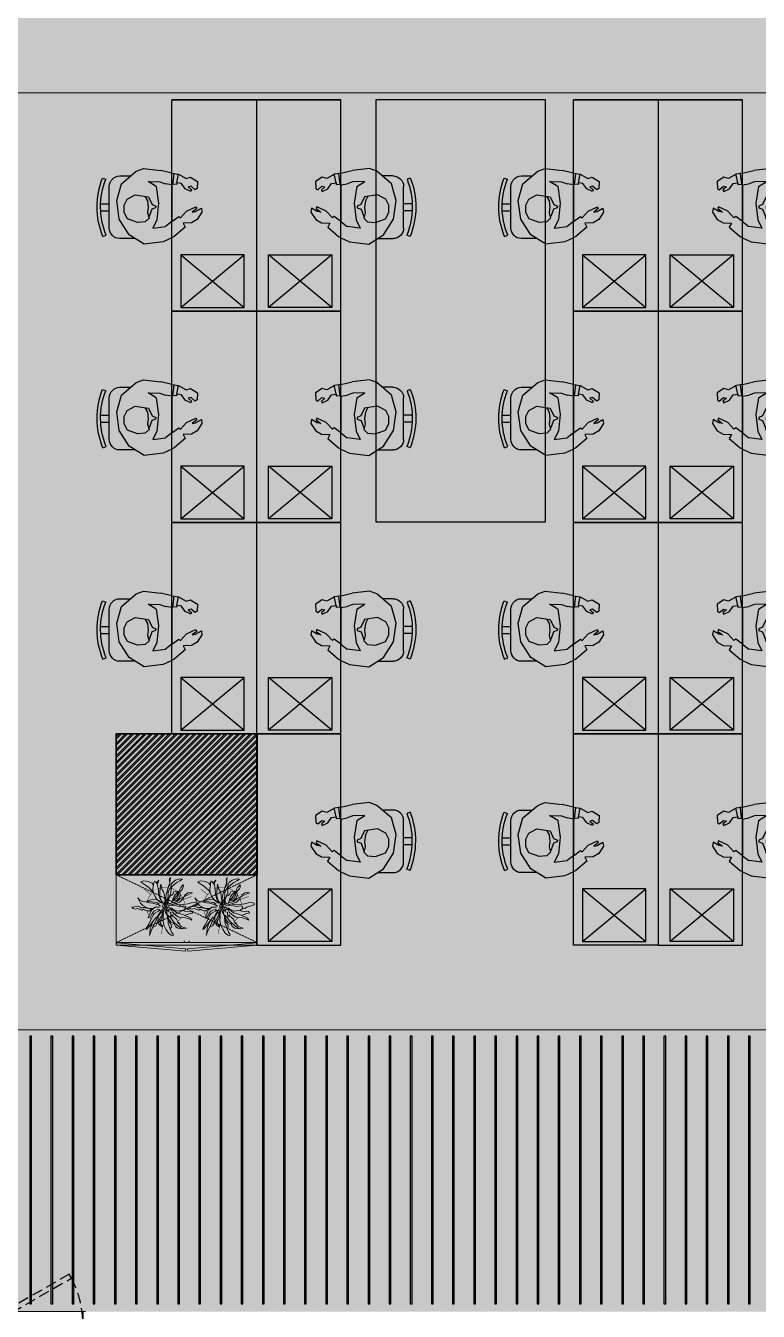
# Model space of a CAD drawing. Header units: millimetres. Extents: x 263321 to 4958806, y 33647 to 987811.
# Drawn here: x 2373110 to 2378308, y 487285 to 496409 of the extents above; entities that cross this region are included whole.
import ezdxf

# ---------------------------------------------------------------- set-up
doc = ezdxf.new("R2010")
doc.units = ezdxf.units.MM
doc.linetypes.add('HIDDEN', pattern=[0.375, 0.25, -0.125])
for name, color, linetype, lineweight in [('A-FURN-MODULAR', 6, 'Continuous', 18), ('A-FURN-TABLE-GROMMET', 7, 'Continuous', 9), ('A-INDOOR PLANTS', 84, 'Continuous', 5), ('A-PLAN-COLUMN', 3, 'Continuous', 0), ('A-PLAN-RCC-HATCH', 8, 'Continuous', 13), ('A-PLAN-THIN', 251, 'Continuous', 15), ('AI-FURN', 7, 'Continuous', 20), ('Base 7th & 9th', 250, 'Continuous', 35), ('FURNITURE', 30, 'Continuous', 5)]:
    doc.layers.add(name, color=color, linetype=linetype, lineweight=lineweight)
for name, color, linetype in [('A-PLAN-DOOR', 7, 'Continuous'), ('CEILING TOA', 7, 'Continuous'), ('FLOORING TOA', 7, 'Continuous')]:
    doc.layers.add(name, color=color, linetype=linetype)
pattern_1 = [(45, (2814309.825, -101916.18), (-22.0970869, 22.0970869), [])]

# ---------------------------------------------------------------- blocks, each defined once
blk = doc.blocks.new('A$C2be6ac57')
at = {"layer": 'A-FURN-TABLE-GROMMET'}
blk.add_lwpolyline([(0.6, 41.4), (0.6, 541.4), (1000.6, 541.4), (1000.6, 41.4)], close=True, dxfattribs=at)
at = {"layer": 'AI-FURN', "color": 8, "linetype": 'HIDDEN', "ltscale": 0.1}
for p, q in [((1000.6, 541.4), (0.6, 59.8)), ((0.6, 541.4), (1000.6, 59.8))]:
    blk.add_line(p, q, dxfattribs=at)
at = {"layer": 'AI-FURN'}
blk.add_lwpolyline([(1000.6, 541.4), (0.6, 541.4), (0.6, 59.8), (1000.6, 59.8)], close=True, dxfattribs=at)
at = {"layer": 'AI-FURN', "color": 1}
for points in [[(2.8, 57.8), (495.1, 16.4), (492.3, 0), (0, 41.4)], [(998.4, 57.8), (506.1, 16.4), (508.9, 0), (1001.2, 41.4)]]:
    blk.add_lwpolyline(points, close=True, dxfattribs=at)
at = {"layer": 'AI-FURN', "color": 8, "linetype": 'HIDDEN', "ltscale": 0.1}
for centre, start, end in [((495.7, 72.6), 181.90754, 270.97275), ((505.5, 72.6), 269.02725, 358.09246)]:
    blk.add_arc(centre, 12.7, start, end, dxfattribs=at)
blk = doc.blocks.new('PLANT_10')
at = {"layer": 'A-INDOOR PLANTS', "linetype": 'ByBlock', "lineweight": -2}
for p, q in [((13663.89, 7930.62), (13663.94, 7931.25)), ((13663.98, 7929.88), (13663.89, 7930.62)), ((13663.94, 7931.25), (13664.46, 7930.64)), ((13664.31, 7929.26), (13663.98, 7929.88)), ((13664.3, 7933.64), (13665.55, 7933.86)), ((13665.52, 7932.8), (13664.3, 7933.64)), ((13664.46, 7930.64), (13665.11, 7929.79)), ((13665.11, 7929.79), (13665.57, 7928.86)), ((13666.85, 7932.15), (13665.52, 7932.8)), ((13665.55, 7933.86), (13667.57, 7933.17)), ((13668.06, 7931.25), (13666.85, 7932.15)), ((13667.57, 7933.17), (13668.91, 7932.09)), ((13669.22, 7930.1), (13668.06, 7931.25)), ((13668.91, 7932.09), (13669.44, 7931.17)), ((13669.5, 7929.11), (13669.22, 7930.1)), ((13669.44, 7931.17), (13669.67, 7929.74)), ((13669.84, 7934.37), (13670.24, 7933.69)), ((13670, 7933.37), (13669.84, 7934.37)), ((13669.92, 7931.93), (13670.2, 7930.88)), ((13670.17, 7931.75), (13670, 7933.37)), ((13670.38, 7933.32), (13670.09, 7932.38)), ((13670.71, 7930.64), (13670.17, 7931.75)), ((13670.2, 7930.88), (13670.87, 7929.52)), ((13670.24, 7933.69), (13670.38, 7933.32)), ((13671.34, 7928.22), (13670.71, 7930.64)), ((13674.25, 7931.31), (13673.75, 7929.11)), ((13674.5, 7929.32), (13674.25, 7931.31)), ((13675.61, 7931.79), (13675.07, 7933.15)), ((13675.07, 7933.15), (13675.52, 7932.79)), ((13675.7, 7930.98), (13675.33, 7928.59)), ((13675.52, 7932.79), (13676.24, 7931.75)), ((13675.74, 7931.48), (13675.61, 7931.79)), ((13676.35, 7932.06), (13675.7, 7930.98)), ((13677.08, 7932.65), (13676.35, 7932.06)), ((13677.47, 7932.1), (13677.08, 7932.65)), ((13677.51, 7930.91), (13677.47, 7932.1)), ((13677.81, 7929.36), (13677.51, 7930.91)), ((13677.63, 7931.1), (13678.23, 7931.81)), ((13679.73, 7929.85), (13678.15, 7928.3)), ((13678.23, 7931.81), (13679.84, 7932.55)), ((13681.13, 7930.96), (13679.73, 7929.85)), ((13679.84, 7932.55), (13681.95, 7932.8)), ((13682.61, 7931.75), (13681.13, 7930.96)), ((13681.95, 7932.8), (13683.34, 7932.46)), ((13683.34, 7932.46), (13682.61, 7931.75)), ((13660.8, 7927.59), (13659.68, 7927.43)), ((13659.68, 7927.43), (13660.5, 7927.14)), ((13660.5, 7927.14), (13661.89, 7926.5)), ((13661.87, 7927.37), (13660.8, 7927.59)), ((13663.15, 7926.41), (13661.87, 7927.37)), ((13661.89, 7926.5), (13663.36, 7925.67)), ((13664.14, 7924.69), (13663.15, 7926.41)), ((13663.93, 7925.43), (13665.64, 7924.49)), ((13665.68, 7923.17), (13664.14, 7924.69)), ((13664.83, 7928.65), (13664.31, 7929.26)), ((13665.28, 7928.1), (13664.83, 7928.65)), ((13665.49, 7927.36), (13665.28, 7928.1)), ((13665.34, 7926.29), (13665.49, 7927.36)), ((13665.63, 7924.92), (13665.34, 7926.29)), ((13665.57, 7928.86), (13665.92, 7927.75)), ((13666.59, 7924.2), (13665.63, 7924.92)), ((13665.64, 7924.49), (13666.92, 7923.46)), ((13665.92, 7927.75), (13666.08, 7926.44)), ((13666.08, 7926.44), (13666.56, 7925.08)), ((13666.78, 7926.15), (13666.1, 7928.13)), ((13666.41, 7927.95), (13667.1, 7928.09)), ((13666.55, 7927.7), (13666.41, 7927.95)), ((13667.52, 7926.61), (13666.55, 7927.7)), ((13666.56, 7925.08), (13667.46, 7924.48)), ((13667.48, 7923.79), (13666.59, 7924.2)), ((13667.75, 7925.11), (13666.78, 7926.15)), ((13667.1, 7928.09), (13668.23, 7927.82)), ((13667.46, 7924.48), (13668.78, 7924.02)), ((13668.16, 7925.94), (13667.52, 7926.61)), ((13668.46, 7924.26), (13667.75, 7925.11)), ((13668.63, 7925.01), (13668.16, 7925.94)), ((13668.23, 7927.82), (13668.63, 7926.95)), ((13668.63, 7926.95), (13668.89, 7926.59)), ((13668.78, 7924.21), (13668.63, 7925.01)), ((13669.19, 7922.84), (13668.78, 7924.21)), ((13668.89, 7926.59), (13669.47, 7926.23)), ((13669.47, 7926.23), (13670.42, 7925.51)), ((13669.61, 7927.61), (13669.5, 7929.11)), ((13670.3, 7925.56), (13669.61, 7927.61)), ((13669.67, 7929.74), (13670.38, 7928.94)), ((13670.91, 7923.83), (13670.3, 7925.56)), ((13670.38, 7928.94), (13670.87, 7927.46)), ((13670.42, 7925.51), (13670.77, 7924.58)), ((13670.77, 7924.58), (13670.8, 7923.45)), ((13671.22, 7927.97), (13670.89, 7926.71)), ((13670.89, 7926.71), (13671.08, 7924.65)), ((13671.08, 7924.65), (13671.73, 7923.79)), ((13671.83, 7926.61), (13671.34, 7928.22)), ((13672.14, 7924.62), (13671.83, 7926.61)), ((13672.06, 7923.18), (13672.14, 7924.62)), ((13672.45, 7924.82), (13672.17, 7923.5)), ((13672.59, 7926.26), (13672.45, 7924.82)), ((13672.98, 7927.9), (13672.59, 7926.26)), ((13673.75, 7929.11), (13672.98, 7927.9)), ((13674.69, 7924.95), (13673.26, 7922.65)), ((13673.26, 7922.65), (13674.15, 7924.18)), ((13673.83, 7922.61), (13675.72, 7924.04)), ((13675.1, 7923.9), (13673.83, 7922.61)), ((13674.15, 7924.18), (13674.66, 7926.07)), ((13674.66, 7928.01), (13674.5, 7929.32)), ((13674.66, 7926.07), (13674.66, 7928.01)), ((13675.25, 7927.09), (13674.69, 7924.95)), ((13676.27, 7924.31), (13675.1, 7923.9)), ((13675.33, 7928.59), (13675.25, 7927.09)), ((13675.72, 7924.04), (13676.86, 7925.51)), ((13677.52, 7924.47), (13676.27, 7924.31)), ((13676.86, 7925.51), (13677.68, 7927.48)), ((13678.84, 7924.26), (13677.52, 7924.47)), ((13677.68, 7927.48), (13677.81, 7929.36)), ((13678.15, 7928.3), (13677.74, 7927.54)), ((13680.16, 7923.8), (13678.84, 7924.26)), ((13683.72, 7924.1), (13682.55, 7923.5)), ((13683.45, 7922.71), (13684.69, 7925.06)), ((13684.69, 7925.06), (13683.72, 7924.1)), ((13657.58, 7922.61), (13657.47, 7922.11)), ((13657.47, 7922.11), (13657.98, 7921.75)), ((13658.75, 7922.96), (13657.58, 7922.61)), ((13657.98, 7921.75), (13659.37, 7921.23)), ((13660.13, 7922.88), (13658.75, 7922.96)), ((13659.37, 7921.23), (13661.01, 7920.78)), ((13660.07, 7918.81), (13659.64, 7918.36)), ((13659.64, 7918.36), (13659.9, 7918.06)), ((13659.9, 7918.06), (13660.84, 7917.9)), ((13660.87, 7918.96), (13660.07, 7918.81)), ((13661.89, 7922.37), (13660.13, 7922.88)), ((13661.88, 7918.81), (13660.87, 7918.96)), ((13661.01, 7920.78), (13661.83, 7920.31)), ((13661.83, 7920.31), (13663.03, 7920.03)), ((13663.31, 7919.04), (13661.88, 7918.81)), ((13663.84, 7922.05), (13661.89, 7922.37)), ((13663.8, 7921.43), (13662.81, 7921.09)), ((13662.81, 7921.09), (13662.83, 7920.27)), ((13662.83, 7920.27), (13663.86, 7919.55)), ((13664.11, 7919.31), (13663.31, 7919.04)), ((13664.68, 7921.27), (13663.8, 7921.43)), ((13665.78, 7921.99), (13663.84, 7922.05)), ((13663.86, 7919.55), (13664.86, 7919.27)), ((13665.62, 7921.11), (13664.68, 7921.27)), ((13664.86, 7919.27), (13666.62, 7918.95)), ((13667.05, 7921.53), (13665.62, 7921.11)), ((13667.77, 7922.3), (13665.68, 7923.17)), ((13667.58, 7922.29), (13665.78, 7921.99)), ((13666.96, 7918.21), (13665.78, 7917.92)), ((13666.62, 7918.95), (13668.04, 7919.49)), ((13666.92, 7923.46), (13668.56, 7922.95)), ((13668.12, 7919.18), (13666.96, 7918.21)), ((13668.6, 7921.76), (13667.05, 7921.53)), ((13668.73, 7923.83), (13667.48, 7923.79)), ((13669.6, 7921.92), (13667.77, 7922.3)), ((13667.91, 7917.68), (13668.95, 7918.64)), ((13668.04, 7919.49), (13669.27, 7920.34)), ((13669.16, 7919.84), (13668.12, 7919.18)), ((13668.56, 7922.95), (13670.21, 7922.37)), ((13670.04, 7921.8), (13668.6, 7921.76)), ((13668.95, 7918.64), (13669.3, 7919.47)), ((13670.21, 7920.25), (13669.16, 7919.84)), ((13670.21, 7922.37), (13669.19, 7922.84)), ((13669.27, 7920.34), (13670.76, 7920.76)), ((13669.3, 7919.47), (13669.66, 7919.79)), ((13669.7, 7918.36), (13669.64, 7916.29)), ((13669.66, 7919.79), (13670.28, 7920)), ((13670.51, 7918.69), (13669.7, 7918.36)), ((13671.05, 7921.21), (13670.04, 7921.8)), ((13670.28, 7920), (13670.74, 7919.32)), ((13670.8, 7923.45), (13670.51, 7922.57)), ((13670.51, 7922.57), (13670.59, 7922.07)), ((13670.74, 7919.32), (13670.51, 7918.69)), ((13670.76, 7920.76), (13671.63, 7920.91)), ((13671.26, 7920.59), (13670.79, 7919.64)), ((13670.79, 7919.64), (13670.87, 7919.02)), ((13670.87, 7919.02), (13671.48, 7919.53)), ((13671.43, 7923.29), (13670.91, 7923.83)), ((13671.13, 7922.84), (13671.09, 7922.15)), ((13671.09, 7922.15), (13671.48, 7921.72)), ((13671.18, 7923.34), (13671.13, 7922.84)), ((13671.62, 7923.1), (13671.18, 7923.34)), ((13671.81, 7921.11), (13671.26, 7920.59)), ((13672.07, 7918.49), (13671.3, 7917.34)), ((13671.68, 7919.17), (13671.35, 7917.59)), ((13671.48, 7921.72), (13671.99, 7921.43)), ((13671.48, 7919.53), (13671.96, 7920.24)), ((13671.64, 7922.67), (13671.62, 7923.1)), ((13672.22, 7921.87), (13671.64, 7922.67)), ((13672.13, 7920.93), (13671.68, 7919.17)), ((13672.23, 7921.5), (13671.81, 7921.11)), ((13671.96, 7920.24), (13672.13, 7920.93)), ((13671.99, 7921.43), (13672.23, 7921.5)), ((13672.41, 7921.94), (13672.06, 7923.18)), ((13672.41, 7919.94), (13672.07, 7918.49)), ((13672.39, 7922.69), (13672.67, 7923.45)), ((13672.6, 7921.76), (13672.39, 7922.69)), ((13672.5, 7923.07), (13672.96, 7922.33)), ((13672.59, 7920.01), (13672.63, 7920.7)), ((13673.08, 7920.52), (13672.59, 7920.01)), ((13672.59, 7920.01), (13672.59, 7920.01)), ((13672.63, 7920.7), (13672.6, 7921.76)), ((13672.8, 7919.26), (13673.05, 7919.46)), ((13673.23, 7917.34), (13672.81, 7919.14)), ((13672.96, 7922.33), (13673.37, 7921.28)), ((13673.05, 7919.46), (13673.38, 7918.65)), ((13673.38, 7918.65), (13673.05, 7917.27)), ((13673.37, 7921.28), (13673.08, 7920.52)), ((13673.34, 7920.09), (13674.25, 7918.87)), ((13673.62, 7916.97), (13673.65, 7918.1)), ((13673.65, 7918.1), (13674.07, 7918.55)), ((13674.07, 7918.55), (13674.59, 7917.88)), ((13674.25, 7918.87), (13675.37, 7917.15)), ((13674.98, 7921.77), (13674.36, 7921.37)), ((13674.36, 7919.37), (13675.18, 7919.27)), ((13675.06, 7918.96), (13674.36, 7919.37)), ((13675.88, 7920.92), (13674.81, 7920.89)), ((13674.84, 7920.01), (13675.66, 7919.79)), ((13675.18, 7919.27), (13674.84, 7920.01)), ((13674.9, 7922.2), (13676.06, 7922.99)), ((13676.34, 7922.25), (13674.98, 7921.77)), ((13675.88, 7918.73), (13675.06, 7918.96)), ((13675.66, 7919.79), (13676.48, 7919.5)), ((13676.88, 7920.82), (13675.88, 7920.92)), ((13677.21, 7918.02), (13675.88, 7918.73)), ((13676.06, 7922.99), (13678.3, 7923.31)), ((13677.83, 7922.6), (13676.34, 7922.25)), ((13676.48, 7919.5), (13677.37, 7919.03)), ((13677.71, 7920.16), (13676.88, 7920.82)), ((13677.74, 7917.16), (13677.21, 7918.02)), ((13677.37, 7919.03), (13678.02, 7918.11)), ((13677.64, 7920.41), (13678.21, 7920.24)), ((13678.35, 7919.62), (13677.71, 7920.16)), ((13679.32, 7922.77), (13677.83, 7922.6)), ((13678.02, 7918.11), (13678.55, 7917.12)), ((13678.21, 7920.24), (13679.71, 7920.28)), ((13678.3, 7923.31), (13680.55, 7923.37)), ((13678.88, 7918.7), (13678.35, 7919.62)), ((13678.4, 7920.12), (13679.43, 7919.21)), ((13679.16, 7917.64), (13678.88, 7918.7)), ((13681.24, 7923.21), (13679.32, 7922.77)), ((13679.43, 7919.21), (13680.56, 7919.12)), ((13679.71, 7920.28), (13681.07, 7920.83)), ((13680.7, 7920.44), (13679.83, 7920.29)), ((13680.55, 7923.37), (13680.16, 7923.8)), ((13680.56, 7919.12), (13681.67, 7919.59)), ((13681.63, 7920.72), (13680.7, 7920.44)), ((13681.07, 7920.83), (13682.48, 7921.62)), ((13682.55, 7923.5), (13681.24, 7923.21)), ((13682.32, 7920.68), (13681.63, 7920.72)), ((13681.67, 7919.59), (13682.09, 7919.92)), ((13682.09, 7919.92), (13682.86, 7919.5)), ((13682.83, 7920.44), (13682.32, 7920.68)), ((13682.48, 7921.62), (13683.45, 7922.71)), ((13683.57, 7920.84), (13682.83, 7920.44)), ((13682.86, 7919.5), (13683.72, 7919.84)), ((13684.62, 7921.25), (13683.57, 7920.84)), ((13683.72, 7919.84), (13684.96, 7920.26)), ((13685.5, 7921.09), (13684.62, 7921.25)), ((13684.96, 7920.26), (13685.72, 7919.9)), ((13686.31, 7920.99), (13685.5, 7921.09)), ((13685.72, 7919.9), (13686.83, 7920.31)), ((13687.38, 7920.89), (13686.31, 7920.99)), ((13686.83, 7920.31), (13687.38, 7920.89)), ((13660.59, 7915.89), (13660, 7914.93)), ((13660, 7914.93), (13660.98, 7915.4)), ((13661.76, 7916.49), (13660.59, 7915.89)), ((13660.84, 7917.9), (13662.11, 7917.44)), ((13660.98, 7915.4), (13662.78, 7916.02)), ((13663.06, 7916.97), (13661.76, 7916.49)), ((13662.11, 7917.44), (13663.3, 7917.1)), ((13662.78, 7916.02), (13664.21, 7916.12)), ((13664.23, 7917.5), (13663.06, 7916.97)), ((13664.21, 7916.12), (13665.96, 7916.24)), ((13665.78, 7917.92), (13664.23, 7917.5)), ((13665.68, 7912.98), (13664.9, 7912.02)), ((13665.96, 7913.93), (13665.68, 7912.98)), ((13666.75, 7912.64), (13665.77, 7911.92)), ((13665.96, 7916.24), (13667.18, 7916.97)), ((13666.23, 7913.31), (13665.96, 7913.93)), ((13666.64, 7914.45), (13666.23, 7913.31)), ((13667.05, 7915.34), (13666.64, 7914.45)), ((13667.91, 7913.74), (13666.75, 7912.64)), ((13668.08, 7916.24), (13667.05, 7915.34)), ((13667.18, 7916.97), (13667.91, 7917.68)), ((13667.52, 7912.04), (13667.93, 7912.86)), ((13668.94, 7914.77), (13667.91, 7913.74)), ((13667.93, 7912.86), (13668.04, 7913.36)), ((13668.04, 7913.36), (13668.6, 7913.57)), ((13668.57, 7916.44), (13668.08, 7916.24)), ((13669.17, 7917.34), (13668.57, 7916.44)), ((13668.6, 7913.57), (13669.46, 7913.91)), ((13669.83, 7916.11), (13668.94, 7914.77)), ((13669.64, 7916.29), (13669.17, 7917.34)), ((13669.74, 7913.17), (13669.38, 7912.4)), ((13669.38, 7912.4), (13669.4, 7911.78)), ((13669.46, 7913.91), (13670.25, 7914.87)), ((13670.28, 7913.81), (13669.74, 7913.17)), ((13670.99, 7917.21), (13669.83, 7916.11)), ((13670.85, 7913.39), (13669.87, 7910.98)), ((13670.25, 7914.87), (13670.67, 7915.51)), ((13670.57, 7914.63), (13670.28, 7913.81)), ((13670.66, 7915.76), (13670.57, 7914.63)), ((13671, 7916.83), (13670.66, 7915.76)), ((13670.89, 7914.39), (13670.85, 7913.39)), ((13671.14, 7916.21), (13670.89, 7914.39)), ((13671.3, 7917.34), (13671.14, 7916.21)), ((13671.87, 7910.85), (13672.82, 7912.57)), ((13672.82, 7912.57), (13673.19, 7914.65)), ((13673.05, 7917.27), (13673.39, 7916.28)), ((13673.14, 7916.33), (13673.23, 7917.34)), ((13673.19, 7914.65), (13673.14, 7916.33)), ((13673.82, 7912.54), (13673.22, 7911.71)), ((13673.22, 7911.71), (13674.45, 7912.43)), ((13673.39, 7916.28), (13673.99, 7915.17)), ((13674.46, 7916), (13673.62, 7916.97)), ((13674.29, 7913.43), (13673.82, 7912.54)), ((13673.99, 7915.17), (13674.45, 7914.5)), ((13674.45, 7914.5), (13674.29, 7913.43)), ((13674.45, 7912.43), (13675.05, 7913.2)), ((13675.07, 7914.64), (13674.46, 7916)), ((13674.59, 7917.88), (13675.45, 7916.53)), ((13675.05, 7913.2), (13675.07, 7914.64)), ((13675.37, 7917.15), (13676.51, 7914.43)), ((13675.45, 7916.53), (13675.49, 7915.15)), ((13675.49, 7915.15), (13675.66, 7913.78)), ((13675.66, 7913.78), (13676.51, 7912.31)), ((13676.2, 7916.49), (13680.43, 7910.93)), ((13676.51, 7914.43), (13677.64, 7912.15)), ((13676.51, 7912.31), (13677.72, 7911.66)), ((13678.23, 7913.49), (13677.5, 7914.65)), ((13677.64, 7912.15), (13678.78, 7909.62)), ((13678.55, 7915.31), (13677.74, 7917.16)), ((13678.64, 7912.18), (13678.23, 7913.49)), ((13678.55, 7917.12), (13678.95, 7916.45)), ((13679.87, 7912.72), (13678.55, 7915.31)), ((13679.05, 7910.95), (13678.64, 7912.18)), ((13678.95, 7916.45), (13679.96, 7916.04)), ((13679.63, 7916.72), (13679.16, 7917.64)), ((13679.96, 7916.04), (13679.63, 7916.72)), ((13680.85, 7911.31), (13679.87, 7912.72)), ((13663.85, 7911.49), (13662.54, 7911.32)), ((13662.54, 7911.32), (13663.74, 7911.04)), ((13664.86, 7911.27), (13663.74, 7910.98)), ((13663.74, 7911.04), (13664.74, 7910.89)), ((13664.9, 7912.02), (13663.85, 7911.49)), ((13664.74, 7910.89), (13666.42, 7911.25)), ((13665.77, 7911.92), (13664.86, 7911.27)), ((13666.42, 7911.25), (13667.52, 7912.04)), ((13668.63, 7908.5), (13668.45, 7908.06)), ((13668.45, 7908.06), (13668.77, 7907.88)), ((13669.29, 7909.4), (13668.63, 7908.5)), ((13668.77, 7907.88), (13669.52, 7908.09)), ((13669.87, 7910.98), (13669.29, 7909.4)), ((13669.4, 7911.78), (13669.6, 7911.35)), ((13669.52, 7908.09), (13670.74, 7908.94)), ((13669.6, 7911.35), (13669.87, 7910.92)), ((13670.74, 7908.94), (13671.87, 7910.85)), ((13678.78, 7909.62), (13679.4, 7907.89)), ((13679.17, 7909.14), (13679.05, 7910.95)), ((13679.4, 7907.89), (13679.17, 7909.14)), ((13680.43, 7910.93), (13680.94, 7910.69)), ((13680.94, 7910.69), (13680.85, 7911.31))]:
    blk.add_line(p, q, dxfattribs=at)
at = {"layer": 'A-INDOOR PLANTS', "linetype": 'Continuous', "lineweight": 18, "ltscale": 0.5, "const_width": 0.2}
for points in [[(13673.88, 7929.67, 0.090884), (13670.74, 7929.78)], [(13664.08, 7924.79, 0.079562), (13663.34, 7922.14)], [(13665.42, 7926.87, 0.0574), (13664.3, 7925.23)], [(13669.4, 7929.47, 0.116285), (13665.96, 7927.44)], [(13675.42, 7929.17, 0.028901), (13674.47, 7929.51)], [(13680.37, 7923.57, 0.141213), (13677.8, 7927.66)], [(13663.38, 7919.89, 0.022707), (13663.53, 7919.11)], [(13679.57, 7916.84, 0.070954), (13680.47, 7919.13)], [(13680.68, 7920.44, 0.006998), (13680.7, 7920.68)], [(13664.86, 7916.17, 0.072973), (13666.59, 7914.33)], [(13668.08, 7913.38, 0.04589), (13669.56, 7912.79)], [(13672.77, 7912.48, 0.032284), (13673.88, 7912.65)], [(13674.83, 7912.92, 0.033376), (13675.9, 7913.37)], [(13677.6, 7914.49, 0.002611), (13677.67, 7914.55)], [(13678.52, 7915.38, 0.034437), (13679.25, 7916.33)]]:
    blk.add_lwpolyline(points, format="xyb", dxfattribs=at)
for points in [[(13663.9, 7924.37), (13660.1, 7925.72)], [(13678.83, 7926.57), (13681.9, 7929.19)], [(13673.27, 7912.54), (13674, 7908.57)]]:
    blk.add_lwpolyline(points, dxfattribs=at)
at = {"layer": 'A-INDOOR PLANTS', "linetype": 'Continuous', "lineweight": 18, "ltscale": 0.5}
blk.add_arc((13672, 7921.16), 8.71, 12.47923, 14.7067, dxfattribs=at)
blk = doc.blocks.new('A$C3F28102C')
at = {"layer": 'A-PLAN-DOOR'}
h = blk.add_hatch(dxfattribs=at)
h.set_pattern_fill('ANSI31', color=256, style=0)
h.set_pattern_definition([(315, (-1529.3283, 1000.1135), (-0.44194174, -0.44194174), [])])
h.paths.add_polyline_path([(1.3, -14.9), (0, -14.9), (0, 0), (1.3, 0)])
h.paths.add_polyline_path([(1.3, 0.2), (1.3, 0), (0, 0), (0, 1.1, 0.115729)])
h.paths.add_polyline_path([(4.9, -14.9), (3.6, -14.9), (3.6, 0), (4.9, 0)])
h.paths.add_polyline_path([(4.9, 0), (3.6, 0), (3.6, 0.2, 0.115729), (4.9, 1.1)])
at = {"layer": 'A-PLAN-DOOR', "color": 2}
for points in [[(1.3, 0.2), (1.3, -14.9), (0, -14.9), (0, 1.1)], [(3.6, 0.2), (3.6, -14.9), (4.9, -14.9), (4.9, 1.1)]]:
    blk.add_lwpolyline(points, dxfattribs=at)
for radius in [3.42, 2.42]:
    blk.add_circle((2.5, 3.4), radius, dxfattribs=at)
blk = doc.blocks.new('shaft door 750')
at = {"layer": 'A-PLAN-DOOR'}
for p, q in [((335.5, 59.8), (-335.5, 59.8)), ((-335.5, 0), (-335.5, 59.8)), ((335.5, 53.4), (-335.5, 53.4)), ((335.5, 6.5), (-335.5, 6.5)), ((335.5, 0), (-335.5, 0)), ((335.5, 0), (335.5, 59.8)), ((-374, -69.8), (-374, -64.8)), ((-374, -64.8), (-374, -69.8))]:
    blk.add_line(p, q, dxfattribs=at)
at = {"layer": 'A-PLAN-DOOR', "linetype": 'HIDDEN', "ltscale": 300}
blk.add_lwpolyline([(336.8, 59.8), (320.3, 31.3), (-295.2, 386.7), (-278.8, 415.2)], close=True, dxfattribs=at)
at = {"layer": 'A-PLAN-DOOR'}
for points in [[(-375, 150), (-375, 150), (-375, -70), (-430, -70)], [(375, 150.2), (375, 150.2), (375, -70), (430, -70)]]:
    blk.add_lwpolyline(points, dxfattribs=at)
for points in [[(-375, 51.9), (-374, 51.9), (-374, -61.8), (-375, -61.8)], [(-372.5, 58.3), (-340.6, 58.3), (-340.6, -3.5), (-325.6, -3.5), (-325.6, -34.7), (-340.2, -68.3), (-372.5, -68.3), (-372.5, -59.8), (-374, -59.8), (-374, -61.8), (-374, -69.8), (-339.1, -69.8), (-324.1, -34.9), (-324.1, -2), (-339.1, -2), (-339.1, 59.8), (-374, 59.8), (-374, 49.9), (-372.5, 49.9)], [(372.5, 58.3), (340.6, 58.3), (340.6, -3.5), (325.6, -3.5), (325.6, -34.7), (340.2, -68.3), (372.5, -68.3), (372.5, -59.8), (374, -59.8), (374, -61.8), (374, -69.8), (339.1, -69.8), (324.1, -34.9), (324.1, -2), (339.1, -2), (339.1, 59.8), (374, 59.8), (374, 49.9), (372.5, 49.9)], [(375, 51.9), (374, 51.9), (374, -61.8), (375, -61.8)]]:
    blk.add_lwpolyline(points, close=True, dxfattribs=at)
at = {"layer": 'A-PLAN-DOOR', "linetype": 'HIDDEN', "ltscale": 300}
blk.add_arc((337.6, 59.8), 711.6, 152.68066, 180, dxfattribs=at)
at = {"layer": 'A-PLAN-THIN'}
for p, q in [((395, 150), (-395, 150)), ((375, -70), (-375, -70))]:
    blk.add_line(p, q, dxfattribs=at)
at = {"layer": 'A-PLAN-DOOR', "xscale": -0.9973404255317604, "yscale": 0.9973404255317604, "zscale": 0.9973404255317604}
blk.add_blockref('A$C3F28102C', (339.1, 59.8), dxfattribs=at)
blk = doc.blocks.new("Service Shafts'")
at = {"layer": 'A-PLAN-DOOR', "xscale": -1}
blk.add_blockref('shaft door 750', (0, 930, 0), dxfattribs=at)
blk = doc.blocks.new('EWDSXC')
at = {"layer": 'FURNITURE', "color": 20, "lineweight": 30}
for p, q in [((2181354.7, 122523.5), (2181804.7, 122898.5)), ((2181354.7, 122898.5), (2181804.7, 122523.5)), ((2181890.8, 121423.5), (2181290.8, 121423.5))]:
    blk.add_line(p, q, dxfattribs=at)
at = {"layer": 'FURNITURE', "color": 8, "lineweight": 30}
for p, q in [((2181093.5, 122448.2, 0), (2180988.7, 122382.5, 0)), ((2181229.6, 122430.8, 0), (2181093.5, 122448.2, 0)), ((2180988.7, 122382.5, 0), (2180917.2, 122269.7, 0)), ((2181029.8, 122408.2, 0), (2180920.8, 122408.2, 0)), ((2181290.8, 122402.6, 0), (2181229.6, 122430.8, 0)), ((2181308.1, 122394.6, 0), (2181290.8, 122402.6, 0)), ((2181385.3, 122328.3, 0), (2181308.1, 122394.6, 0)), ((2180846.8, 122334.2, 0), (2180846.8, 122038.2, 0)), ((2180917.2, 122269.7, 0), (2180899.1, 122138.1, 0)), ((2181183.6, 122274.7, 0), (2181154.5, 122335.4, 0)), ((2181154.5, 122335.4, 0), (2181246.3, 122322.2, 0)), ((2181196.3, 122156, 0), (2181183.6, 122274.7, 0)), ((2181290.8, 122288.2, 0), (2181246.3, 122322.2, 0)), ((2181290.8, 122288.2, 0), (2181339.7, 122250.9, 0)), ((2181370.8, 122299.7, 0), (2181385.3, 122328.3, 0)), ((2181429.8, 122296.2, 0), (2181370.8, 122299.7, 0)), ((2181470.4, 122272.3, 0), (2181429.8, 122296.2, 0)), ((2181504.2, 122220.5, 0), (2181470.4, 122272.3, 0)), ((2181339.7, 122250.9, 0), (2181352.2, 122262, 0)), ((2181352.2, 122262, 0), (2181395.1, 122214.3, 0)), ((2181395.1, 122214.3, 0), (2181461.8, 122183.1, 0)), ((2181466.7, 122196, 0), (2181434.4, 122221.3, 0)), ((2181434.4, 122221.3, 0), (2181459.2, 122215.6, 0)), ((2181459.2, 122215.6, 0), (2181499.8, 122192.4, 0)), ((2181461.8, 122183.1, 0), (2181466.7, 122196, 0)), ((2181499.8, 122192.4, 0), (2181504.2, 122220.5, 0)), ((2180899.1, 122138.1, 0), (2180932.1, 122020.8, 0)), ((2181179, 122037.9, 0), (2181196.3, 122156, 0)), ((2180932.1, 122020.8, 0), (2181037.2, 121931, 0)), ((2181121.3, 122003.8, 0), (2181205.9, 122005.1, 0)), ((2181205.9, 122005.1, 0), (2181246.3, 122020.5, 0)), ((2181290.8, 122028, 0), (2181246.3, 122020.5, 0)), ((2181294.6, 122027.8, 0), (2181290.1, 122028, 0)), ((2181295.2, 122021.6, 0), (2181294.6, 122027.8, 0)), ((2181323.9, 122025.1, 0), (2181295.2, 122021.6, 0)), ((2181325.1, 122012.8, 0), (2181323.9, 122025.1, 0)), ((2181358.1, 122017.3, 0), (2181325.1, 122012.8, 0)), ((2181384.6, 122055.1, 0), (2181358.1, 122017.3, 0)), ((2181424.8, 122073.8, 0), (2181384.6, 122055.1, 0)), ((2181405.7, 122042.3, 0), (2181430.2, 122062.6, 0)), ((2181426.5, 122037.5, 0), (2181405.7, 122042.3, 0)), ((2181423.6, 121972.4, 0), (2181472.5, 122003.1, 0)), ((2181430.2, 122062.6, 0), (2181424.8, 122073.8, 0)), ((2181456.2, 122062.7, 0), (2181426.5, 122037.5, 0)), ((2181470, 122053.5, 0), (2181456.2, 122062.7, 0)), ((2181472.5, 122003.1, 0), (2181470, 122053.5, 0)), ((2180920.8, 121964.2, 0), (2180998.3, 121964.2, 0)), ((2181037.2, 121931, 0), (2181088.5, 121911.2, 0)), ((2181088.5, 121911.2, 0), (2181211.3, 121925.1, 0)), ((2181290.8, 121943.7, 0), (2181211.3, 121925.1, 0)), ((2181290.8, 121943.7, 0), (2181306.2, 121947.3, 0)), ((2181306.2, 121947.3, 0), (2181337.2, 121952.2, 0)), ((2181337.2, 121952.2, 0), (2181391.8, 121981.6, 0)), ((2181391.8, 121981.6, 0), (2181423.6, 121972.4, 0))]:
    blk.add_line(p, q, dxfattribs=at)
at = {"layer": 'FURNITURE', "color": 20, "lineweight": 30}
for points in [[(2181290.8, 122923.5), (2181290.8, 121423.5), (2181890.8, 121423.5), (2181890.8, 122923.5)], [(2181354.7, 122523.5), (2181354.7, 122898.5), (2181804.7, 122898.5), (2181804.7, 122523.5)]]:
    blk.add_lwpolyline(points, close=True, dxfattribs=at)
at = {"layer": 'FURNITURE', "color": 8, "lineweight": 30, "elevation": 0}
for points in [[(2180801, 122392.9), (2180823.8, 122383.6)], [(2181102.2, 122111.7), (2181117.2, 122140.2), (2181123.6, 122186.5), (2181118.7, 122225), (2181128.6, 122264.2), (2181101.5, 122288.5), (2181046.8, 122294.4), (2180974.9, 122267.2), (2180951.6, 122222.4), (2180951.6, 122171.8), (2180973, 122129), (2181031.3, 122097.9), (2181124.6, 122111.5), (2181150, 122166.6), (2181176.4, 122178.7), (2181175, 122189.4), (2181148.6, 122199.4), (2181129.4, 122252.8)], [(2180784.7, 122210.7), (2180846.8, 122210.7)], [(2180784.7, 122161.4), (2180846.8, 122161.4)], [(2181179, 122037.9), (2181121.3, 122003.8)], [(2181297.6, 122023.1), (2181306.6, 121949.2)], [(2181325.1, 122012.8), (2181338.7, 121949.9)], [(2180799, 121978.7), (2180821.8, 121988)]]:
    blk.add_lwpolyline(points, dxfattribs=at)
blk.add_lwpolyline([(2181290.1, 122028, 0.034638), (2181290.8, 122038.2), (2181290.8, 122288.2)], format="xyb", dxfattribs=at)
at = {"layer": 'FURNITURE', "color": 8, "lineweight": 30}
for centre, radius, start, end in [((2181317.2, 122183.3, 0), 557.1, 157.90057, 201.54195), ((2181317.2, 122183.3, 0), 532.5, 157.90057, 201.51614), ((2180920.8, 122334.2, 0), 74, 89.99989, 179.99989), ((2180920.8, 122038.2, 0), 74, 179.99989, 269.99989)]:
    blk.add_arc(centre, radius, start, end, dxfattribs=at)
blk = doc.blocks.new('f')
at = {"layer": 'FURNITURE', "color": 20, "lineweight": 30}
for p, q in [((1771584.1, 166310.4, 0), (1770984.1, 166310.4, 0)), ((1771584.1, 166310.4, 0), (1772184.1, 166310.4, 0)), ((1771048, 165210.4, 0), (1771498, 164835.4, 0)), ((1771048, 164835.4, 0), (1771498, 165210.4, 0)), ((1772120.2, 165210.4, 0), (1771670.2, 164835.4, 0)), ((1772120.2, 164835.4, 0), (1771670.2, 165210.4, 0))]:
    blk.add_line(p, q, dxfattribs=at)
at = {"layer": 'FURNITURE', "color": 8, "lineweight": 30}
for p, q in [((1770625.4, 165713.1, 0), (1770730.5, 165802.9, 0)), ((1770730.5, 165802.9, 0), (1770781.9, 165822.6, 0)), ((1770781.9, 165822.6, 0), (1770904.7, 165808.8, 0)), ((1770984.1, 165790.2, 0), (1770904.7, 165808.8, 0)), ((1770984.1, 165790.2, 0), (1770999.5, 165786.6, 0)), ((1770999.5, 165786.6, 0), (1771030.5, 165781.7, 0)), ((1772168.8, 165786.6, 0), (1772137.7, 165781.7, 0)), ((1772184.1, 165790.2, 0), (1772168.8, 165786.6, 0)), ((1772184.1, 165790.2, 0), (1772263.6, 165808.8, 0)), ((1772386.4, 165822.6, 0), (1772263.6, 165808.8, 0)), ((1772437.7, 165802.9, 0), (1772386.4, 165822.6, 0)), ((1772542.8, 165713.1, 0), (1772437.7, 165802.9, 0)), ((1770540.1, 165399.7, 0), (1770540.1, 165695.7, 0)), ((1770592.4, 165595.8, 0), (1770625.4, 165713.1, 0)), ((1770614.1, 165769.7, 0), (1770691.6, 165769.7, 0)), ((1770814.7, 165730.1, 0), (1770899.2, 165728.8, 0)), ((1770872.3, 165696, 0), (1770889.7, 165577.9, 0)), ((1770899.2, 165728.8, 0), (1770939.6, 165713.4, 0)), ((1770984.1, 165705.9, 0), (1770939.6, 165713.4, 0)), ((1770988, 165706.1, 0), (1770983.4, 165705.9, 0)), ((1770988.6, 165712.3, 0), (1770988, 165706.1, 0)), ((1771017.3, 165708.8, 0), (1770988.6, 165712.3, 0)), ((1771018.5, 165721.1, 0), (1771017.3, 165708.8, 0)), ((1771051.4, 165716.6, 0), (1771018.5, 165721.1, 0)), ((1771030.5, 165781.7, 0), (1771085.1, 165752.3, 0)), ((1771078, 165678.8, 0), (1771051.4, 165716.6, 0)), ((1771085.1, 165752.3, 0), (1771116.9, 165761.5, 0)), ((1771119.8, 165696.4, 0), (1771099, 165691.6, 0)), ((1771116.9, 165761.5, 0), (1771165.8, 165730.8, 0)), ((1771149.5, 165671.2, 0), (1771119.8, 165696.4, 0)), ((1771165.8, 165730.8, 0), (1771163.4, 165680.4, 0)), ((1772051.4, 165761.5, 0), (1772002.5, 165730.8, 0)), ((1772002.5, 165730.8, 0), (1772004.9, 165680.4, 0)), ((1772018.8, 165671.2, 0), (1772048.4, 165696.4, 0)), ((1772048.4, 165696.4, 0), (1772069.3, 165691.6, 0)), ((1772083.2, 165752.3, 0), (1772051.4, 165761.5, 0)), ((1772137.7, 165781.7, 0), (1772083.2, 165752.3, 0)), ((1772090.3, 165678.8, 0), (1772116.9, 165716.6, 0)), ((1772116.9, 165716.6, 0), (1772149.8, 165721.1, 0)), ((1772149.8, 165721.1, 0), (1772151, 165708.8, 0)), ((1772151, 165708.8, 0), (1772179.7, 165712.3, 0)), ((1772179.7, 165712.3, 0), (1772180.3, 165706.1, 0)), ((1772180.3, 165706.1, 0), (1772184.8, 165705.9, 0)), ((1772184.1, 165705.9, 0), (1772228.7, 165713.4, 0)), ((1772269.1, 165728.8, 0), (1772228.7, 165713.4, 0)), ((1772353.6, 165730.1, 0), (1772269.1, 165728.8, 0)), ((1772295.9, 165696, 0), (1772278.6, 165577.9, 0)), ((1772554.1, 165769.7, 0), (1772476.6, 165769.7, 0)), ((1772575.8, 165595.8, 0), (1772542.8, 165713.1, 0)), ((1772628.1, 165399.7, 0), (1772628.1, 165695.7, 0)), ((1771118.1, 165660.1, 0), (1771078, 165678.8, 0)), ((1771099, 165691.6, 0), (1771123.6, 165671.3, 0)), ((1771123.6, 165671.3, 0), (1771118.1, 165660.1, 0)), ((1771163.4, 165680.4, 0), (1771149.5, 165671.2, 0)), ((1772004.9, 165680.4, 0), (1772018.8, 165671.2, 0)), ((1772069.3, 165691.6, 0), (1772044.7, 165671.3, 0)), ((1772044.7, 165671.3, 0), (1772050.1, 165660.1, 0)), ((1772050.1, 165660.1, 0), (1772090.3, 165678.8, 0)), ((1770610.5, 165464.2, 0), (1770592.4, 165595.8, 0)), ((1770889.7, 165577.9, 0), (1770876.9, 165459.2, 0)), ((1771045.5, 165471.8, 0), (1771088.4, 165519.6, 0)), ((1771088.4, 165519.6, 0), (1771155.1, 165550.8, 0)), ((1771160, 165537.9, 0), (1771127.7, 165512.6, 0)), ((1771127.7, 165512.6, 0), (1771152.6, 165518.3, 0)), ((1771152.6, 165518.3, 0), (1771193.1, 165541.5, 0)), ((1771155.1, 165550.8, 0), (1771160, 165537.9, 0)), ((1771197.6, 165513.4, 0), (1771163.8, 165461.6, 0)), ((1771193.1, 165541.5, 0), (1771197.6, 165513.4, 0)), ((1771975.1, 165541.5, 0), (1771970.7, 165513.4, 0)), ((1771970.7, 165513.4, 0), (1772004.5, 165461.6, 0)), ((1772015.7, 165518.3, 0), (1771975.1, 165541.5, 0)), ((1772013.2, 165550.8, 0), (1772008.2, 165537.9, 0)), ((1772008.2, 165537.9, 0), (1772040.5, 165512.6, 0)), ((1772079.8, 165519.6, 0), (1772013.2, 165550.8, 0)), ((1772040.5, 165512.6, 0), (1772015.7, 165518.3, 0)), ((1772122.7, 165471.8, 0), (1772079.8, 165519.6, 0)), ((1772278.6, 165577.9, 0), (1772291.4, 165459.2, 0)), ((1772557.7, 165464.2, 0), (1772575.8, 165595.8, 0)), ((1770682, 165351.4, 0), (1770610.5, 165464.2, 0)), ((1770876.9, 165459.2, 0), (1770847.8, 165398.5, 0)), ((1770984.1, 165445.7, 0), (1770939.6, 165411.7, 0)), ((1770984.1, 165445.7, 0), (1771033, 165483, 0)), ((1771033, 165483, 0), (1771045.5, 165471.8, 0)), ((1771123.1, 165437.7, 0), (1771064.1, 165434.2, 0)), ((1771064.1, 165434.2, 0), (1771078.6, 165405.6, 0)), ((1771163.8, 165461.6, 0), (1771123.1, 165437.7, 0)), ((1772004.5, 165461.6, 0), (1772045.1, 165437.7, 0)), ((1772045.1, 165437.7, 0), (1772104.2, 165434.2, 0)), ((1772104.2, 165434.2, 0), (1772089.7, 165405.6, 0)), ((1772135.3, 165483, 0), (1772122.7, 165471.8, 0)), ((1772184.1, 165445.7, 0), (1772135.3, 165483, 0)), ((1772184.1, 165445.7, 0), (1772228.7, 165411.7, 0)), ((1772291.4, 165459.2, 0), (1772320.4, 165398.5, 0)), ((1772486.2, 165351.4, 0), (1772557.7, 165464.2, 0)), ((1770786.9, 165285.7, 0), (1770682, 165351.4, 0)), ((1770847.8, 165398.5, 0), (1770939.6, 165411.7, 0)), ((1770984.1, 165331.3, 0), (1770922.9, 165303.1, 0)), ((1771001.4, 165339.3, 0), (1770984.1, 165331.3, 0)), ((1771078.6, 165405.6, 0), (1771001.4, 165339.3, 0)), ((1772089.7, 165405.6, 0), (1772166.8, 165339.3, 0)), ((1772166.8, 165339.3, 0), (1772184.1, 165331.3, 0)), ((1772184.1, 165331.3, 0), (1772245.3, 165303.1, 0)), ((1772320.4, 165398.5, 0), (1772228.7, 165411.7, 0)), ((1772381.4, 165285.7, 0), (1772486.2, 165351.4, 0)), ((1770723.1, 165325.7, 0), (1770614.1, 165325.7, 0)), ((1770922.9, 165303.1, 0), (1770786.9, 165285.7, 0)), ((1772245.3, 165303.1, 0), (1772381.4, 165285.7, 0)), ((1772445.2, 165325.7, 0), (1772554.1, 165325.7, 0))]:
    blk.add_line(p, q, dxfattribs=at)
at = {"layer": 'FURNITURE', "color": 20, "lineweight": 30, "elevation": 0}
for points in [[(1770984.1, 164810.4), (1770984.1, 166310.4), (1771584.1, 166310.4), (1771584.1, 164810.4)], [(1772184.1, 164810.4), (1772184.1, 166310.4), (1771584.1, 166310.4), (1771584.1, 164810.4)], [(1771048, 165210.4), (1771048, 164835.4), (1771498, 164835.4), (1771498, 165210.4)], [(1772120.2, 165210.4), (1772120.2, 164835.4), (1771670.2, 164835.4), (1771670.2, 165210.4)]]:
    blk.add_lwpolyline(points, close=True, dxfattribs=at)
at = {"layer": 'FURNITURE', "color": 8, "lineweight": 30, "elevation": 0}
for points in [[(1770492.3, 165755.2), (1770515.2, 165745.9)], [(1770872.3, 165696), (1770814.7, 165730.1)], [(1770990.9, 165710.8), (1770999.9, 165784.7)], [(1771018.5, 165721.1), (1771032, 165784)], [(1772149.8, 165721.1), (1772136.3, 165784)], [(1772177.4, 165710.8), (1772168.3, 165784.7)], [(1772295.9, 165696), (1772353.6, 165730.1)], [(1772676, 165755.2), (1772653.1, 165745.9)], [(1770795.6, 165622.2), (1770810.5, 165593.7), (1770817, 165547.3), (1770812, 165508.9), (1770822, 165469.7), (1770794.9, 165445.4), (1770740.2, 165439.5), (1770668.2, 165466.7), (1770644.9, 165511.5), (1770644.9, 165562.1), (1770666.3, 165604.9), (1770724.6, 165636), (1770817.9, 165622.4), (1770843.4, 165567.3), (1770869.8, 165555.2), (1770868.3, 165544.5), (1770841.9, 165534.5), (1770822.7, 165481.1)], [(1772372.7, 165622.2), (1772357.7, 165593.7), (1772351.3, 165547.3), (1772356.3, 165508.9), (1772346.3, 165469.7), (1772373.4, 165445.4), (1772428.1, 165439.5), (1772500, 165466.7), (1772523.3, 165511.5), (1772523.3, 165562.1), (1772502, 165604.9), (1772443.6, 165636), (1772350.3, 165622.4), (1772324.9, 165567.3), (1772298.5, 165555.2), (1772299.9, 165544.5), (1772326.3, 165534.5), (1772345.6, 165481.1)], [(1770478.1, 165572.5), (1770540.1, 165572.5)], [(1770478.1, 165523.2), (1770540.1, 165523.2)], [(1772690.2, 165572.5), (1772628.1, 165572.5)], [(1772690.2, 165523.2), (1772628.1, 165523.2)], [(1770494.3, 165341), (1770517.2, 165350.3)], [(1772673.9, 165341), (1772651.1, 165350.3)]]:
    blk.add_lwpolyline(points, dxfattribs=at)
for points in [[(1770983.4, 165705.9, -0.034638), (1770984.1, 165695.7), (1770984.1, 165445.7)], [(1772184.8, 165705.9, 0.034638), (1772184.1, 165695.7), (1772184.1, 165445.7)]]:
    blk.add_lwpolyline(points, format="xyb", dxfattribs=at)
at = {"layer": 'FURNITURE', "color": 8, "lineweight": 30}
for centre, radius, start, end in [((1771010.5, 165550.6), 557.1, 158.45805, 202.09943), ((1771010.5, 165550.6), 532.5, 158.48386, 202.09943), ((1770614.1, 165695.7), 74, 90.00011, 180.00011), ((1772554.1, 165695.7), 74, 359.99989, 89.99989), ((1772157.7, 165550.6), 532.5, 337.90057, 21.51614), ((1772157.7, 165550.6), 557.1, 337.90057, 21.54195), ((1770614.1, 165399.7), 74, 180.00011, 270.00011), ((1772554.1, 165399.7), 74, 269.99989, 359.99989)]:
    blk.add_arc(centre, radius, start, end, dxfattribs=at)
blk = doc.blocks.new('Columns')
at = {"layer": 'A-PLAN-RCC-HATCH'}
h = blk.add_hatch(dxfattribs=at)
h.set_pattern_fill('ANSI31', color=256, scale=250, style=0)
h.set_pattern_definition([(45, (436397.9, -590762.232), (-22.0970869, 22.0970869), [])])
h.paths.add_polyline_path([(-4160.3, 1537), (-3160.3, 1537), (-3160.3, 2537), (-4160.3, 2537)])
at = {"layer": 'A-PLAN-COLUMN', "elevation": 0}
blk.add_lwpolyline([(-4160.3, 1537), (-3160.3, 1537), (-3160.3, 2537), (-4160.3, 2537)], close=True, dxfattribs=at)

msp = doc.modelspace()

# ---------------------------------------------------------------- hatches: boundary and pattern name
at = {"layer": 'Base 7th & 9th'}
h = msp.add_hatch(dxfattribs=at)
h.set_pattern_fill('ANSI31', color=256, scale=250, style=0)
h.set_pattern_definition(pattern_1)
h.paths.add_polyline_path([(2373751.6, 490383.1), (2374751.6, 490383.1), (2374751.6, 491383.1), (2373751.6, 491383.1)])
h = msp.add_hatch(dxfattribs=at)
h.set_pattern_fill('ANSI31', color=256, scale=250, style=0)
h.set_pattern_definition(pattern_1)
h.paths.add_polyline_path([(2373751.6, 490383.1), (2374751.6, 490383.1), (2374751.6, 491383.1), (2373751.6, 491383.1)])
at = {"layer": 'CEILING TOA', "true_color": 0x939598}
h = msp.add_hatch(color=252, dxfattribs=at)
h.dxf.hatch_style = 1
h.paths.add_polyline_path([(2376797, 492884.3), (2375597, 492884.3), (2375597, 495884.3), (2376797, 495884.3)])
at = {"layer": 'FLOORING TOA', "true_color": 0xc7c8ca}
h = msp.add_hatch(dxfattribs=at)
h.set_pattern_fill('EARTH', color=9, scale=120)
edge = h.paths.add_edge_path()
edge.add_line((2399150.3, 470683.1), (2406751.6, 470683.1))
edge.add_line((2406751.6, 470683.1), (2406751.6, 489283.1))
edge.add_line((2406751.6, 489283.1), (2406777, 491421.9))
edge.add_line((2406777, 491421.9), (2410711.6, 491383.1))
edge.add_line((2410711.6, 491383.1), (2410711.6, 490662.8))
edge.add_line((2410711.6, 490662.8), (2412251.6, 490662.8))
edge.add_line((2412251.6, 490662.8), (2412251.6, 491383.1))
edge.add_line((2412251.6, 491383.1), (2413501.6, 491383.1))
edge.add_line((2413501.6, 491383.1), (2413501.6, 490641.9))
edge.add_line((2413501.6, 490641.9), (2414541.6, 490641.9))
edge.add_line((2414541.6, 490641.9), (2414541.6, 491383.1))
edge.add_line((2414541.6, 491383.1), (2419059.8, 491383.1))
edge.add_line((2419059.8, 491383.1), (2419290.9, 492883.1))
edge.add_line((2419290.9, 492883.1), (2413191.6, 492883.1))
edge.add_line((2413191.6, 492883.1), (2413191.6, 495458.2))
edge.add_line((2413191.6, 495458.2), (2416206.2, 495458.2))
edge.add_line((2416206.2, 495458.2), (2416206.2, 496558.2))
edge.add_line((2416206.2, 496558.2), (2413191.6, 496558.2))
edge.add_line((2413191.6, 496558.2), (2413191.6, 498963.1))
edge.add_line((2413191.6, 498963.1), (2411651.6, 498963.1))
edge.add_line((2411651.6, 498963.1), (2411651.6, 492883.1))
edge.add_line((2411651.6, 492883.1), (2404451.6, 492883.1))
edge.add_line((2404451.6, 492883.1), (2404452.6, 502283.1))
edge.add_line((2404452.6, 502283.1), (2402951.6, 502283.1))
edge.add_line((2402951.6, 502283.1), (2402951.4, 497183.5))
edge.add_line((2402951.4, 497183.5), (2402951.6, 497133.1))
edge.add_line((2402951.6, 497133.1), (2399951.6, 497133.1))
edge.add_line((2399951.6, 497133.1), (2399951.6, 505326.9))
edge.add_arc((2397396.4, -38564.5), 543897.4, 89.730828, 95.307778)
edge.add_line((2347082.8, 503000.8), (2347082.9, 472483.1))
edge.add_line((2347082.9, 472483.1), (2343851.6, 472483.1))
edge.add_line((2343851.6, 472483.1), (2343851.6, 458383.2))
edge.add_line((2343851.6, 458383.2), (2354252.4, 458383.2))
edge.add_line((2354252.4, 458383.2), (2354252.7, 455753.4))
edge.add_arc((2374151.3, 141679.3), 314703.8, 88.069715, 93.625218, ccw=False)
edge.add_line((2384751.6, 456204.5), (2384751.6, 459200.3))
edge.add_line((2384751.6, 459200.3), (2394751.8, 459200.3))
edge.add_line((2394751.8, 459200.3), (2394749.6, 457484.3))
edge.add_line((2394749.6, 457484.3), (2395751.6, 457483.1))
edge.add_line((2395751.6, 457483.1), (2395751.6, 458383.1))
edge.add_line((2395751.6, 458383.1), (2396651.6, 458383.1))
edge.add_line((2396651.6, 458383.1), (2396651.6, 459197.4))
edge.add_line((2396651.6, 459197.4), (2399811.2, 459198))
edge.add_line((2399811.2, 459198), (2399811.2, 460833.1))
edge.add_line((2399811.2, 460833.1), (2398551.6, 460833.1))
edge.add_line((2398551.6, 460833.1), (2398551.6, 466883.1))
edge.add_line((2398551.6, 466883.1), (2403551.7, 466883.1))
edge.add_line((2403551.7, 466883.1), (2403551.7, 465533.1))
edge.add_line((2403551.7, 465533.1), (2407851.7, 465533.1))
edge.add_line((2407851.7, 465533.1), (2407851.7, 460783.1))
edge.add_line((2407851.7, 460783.1), (2409491.6, 460783.1))
edge.add_line((2409491.6, 460783.1), (2409496.3, 466883.1))
edge.add_line((2409496.3, 466883.1), (2415285.8, 466883.1))
edge.add_line((2415285.8, 466883.1), (2415516.9, 468383.1))
edge.add_line((2415516.9, 468383.1), (2399151.6, 468383.1))
edge.add_arc((2399151.6, 468983.1), 600, 180.00022, 269.99765, ccw=False)
edge.add_line((2398551.6, 468983.1), (2398551.6, 470083.1))
edge.add_arc((2399151.6, 470083.1), 600, 90.12503, 179.99987, ccw=False)
edge = h.paths.add_edge_path(flags=16)
edge.add_line((2350804.3, 495933.1), (2349254.3, 495933.1))
edge.add_arc((2349254.3, 495533.1), 400, 90.00028, 179.78887)
edge.add_line((2348854.3, 495534.5), (2348854.3, 492844.4))
edge.add_line((2348854.3, 492844.4), (2350804.3, 492844.4))
edge.add_line((2350804.3, 492844.4), (2350804.3, 495933.1))
h.paths.add_polyline_path([(2380451.6, 495933.1), (2394411.6, 495933.1), (2394411.6, 489283.1), (2388129.7, 489289.9), (2388129.7, 487283.1), (2379984.7, 487283), (2379984.7, 489283.1), (2380551.6, 489283.1)], flags=16)
edge = h.paths.add_edge_path(flags=16)
edge.add_line((2404951.6, 487283.1), (2348951.6, 487283.1))
edge.add_arc((2348951.6, 486983.1), 300, 90, 179.99701)
edge.add_line((2348651.6, 486983.1), (2348650.9, 472483.1))
edge.add_line((2348650.9, 472483.1), (2404951.6, 472483.1))
edge.add_line((2404951.6, 472483.1), (2404951.6, 487283.1))
h.paths.add_polyline_path([(2396751.6, 460833.1), (2396751.6, 464283.1)], flags=16)

# ---------------------------------------------------------------- linework, layer by layer
at = {"layer": 'A-FURN-TABLE-GROMMET'}
for p, q in [((2350804.3, 495933.1, 0), (2380451.6, 495933.1, 0)), ((2380472.9, 489283.1, 0), (2349254.3, 489283.3, 0))]:
    msp.add_line(p, q, dxfattribs=at)
at = {"layer": 'Base 7th & 9th', "elevation": 0}
msp.add_lwpolyline([(2373751.6, 490383.1), (2374751.6, 490383.1), (2374751.6, 491383.1), (2373751.6, 491383.1)], close=True, dxfattribs=at)
msp.add_lwpolyline([(2373751.6, 490383.1), (2374751.6, 490383.1), (2374751.6, 491383.1), (2373751.6, 491383.1)], close=True, dxfattribs=at)
at = {"layer": 'CEILING TOA', "elevation": 0}
for points in [[(2376797, 492884.3), (2375597, 492884.3), (2375597, 495884.3), (2376797, 495884.3)], [(2373139.1, 487337.2), (2373151.1, 487337.2), (2373151.1, 489237.2), (2373139.1, 489237.2)], [(2373289.1, 487337.2), (2373301.1, 487337.2), (2373301.1, 489237.2), (2373289.1, 489237.2)], [(2373439.1, 487337.2), (2373451.1, 487337.2), (2373451.1, 489237.2), (2373439.1, 489237.2)], [(2373589.1, 487337.2), (2373601.1, 487337.2), (2373601.1, 489237.2), (2373589.1, 489237.2)], [(2373739.1, 487337.2), (2373751.1, 487337.2), (2373751.1, 489237.2), (2373739.1, 489237.2)], [(2373889.1, 487337.2), (2373901.1, 487337.2), (2373901.1, 489237.2), (2373889.1, 489237.2)], [(2374039.1, 487337.2), (2374051.1, 487337.2), (2374051.1, 489237.2), (2374039.1, 489237.2)], [(2374189.1, 487337.2), (2374201.1, 487337.2), (2374201.1, 489237.2), (2374189.1, 489237.2)], [(2374339.1, 487337.2), (2374351.1, 487337.2), (2374351.1, 489237.2), (2374339.1, 489237.2)], [(2374489.1, 487337.2), (2374501.1, 487337.2), (2374501.1, 489237.2), (2374489.1, 489237.2)], [(2374639.1, 487337.2), (2374651.1, 487337.2), (2374651.1, 489237.2), (2374639.1, 489237.2)], [(2374789.1, 487337.2), (2374801.1, 487337.2), (2374801.1, 489237.2), (2374789.1, 489237.2)], [(2374939.1, 487337.2), (2374951.1, 487337.2), (2374951.1, 489237.2), (2374939.1, 489237.2)], [(2375089.1, 487337.2), (2375101.1, 487337.2), (2375101.1, 489237.2), (2375089.1, 489237.2)], [(2375239.1, 487337.2), (2375251.1, 487337.2), (2375251.1, 489237.2), (2375239.1, 489237.2)], [(2375389.1, 487337.2), (2375401.1, 487337.2), (2375401.1, 489237.2), (2375389.1, 489237.2)], [(2375539.1, 487337.2), (2375551.1, 487337.2), (2375551.1, 489237.2), (2375539.1, 489237.2)], [(2375689.1, 487337.2), (2375701.1, 487337.2), (2375701.1, 489237.2), (2375689.1, 489237.2)], [(2375839.1, 487337.2), (2375851.1, 487337.2), (2375851.1, 489237.2), (2375839.1, 489237.2)], [(2375989.1, 487337.2), (2376001.1, 487337.2), (2376001.1, 489237.2), (2375989.1, 489237.2)], [(2376139.1, 487337.2), (2376151.1, 487337.2), (2376151.1, 489237.2), (2376139.1, 489237.2)], [(2376289.1, 487337.2), (2376301.1, 487337.2), (2376301.1, 489237.2), (2376289.1, 489237.2)], [(2376439.1, 487337.2), (2376451.1, 487337.2), (2376451.1, 489237.2), (2376439.1, 489237.2)], [(2376589.1, 487337.2), (2376601.1, 487337.2), (2376601.1, 489237.2), (2376589.1, 489237.2)], [(2376739.1, 487337.2), (2376751.1, 487337.2), (2376751.1, 489237.2), (2376739.1, 489237.2)], [(2376889.1, 487337.2), (2376901.1, 487337.2), (2376901.1, 489237.2), (2376889.1, 489237.2)], [(2377039.1, 487337.2), (2377051.1, 487337.2), (2377051.1, 489237.2), (2377039.1, 489237.2)], [(2377189.1, 487337.2), (2377201.1, 487337.2), (2377201.1, 489237.2), (2377189.1, 489237.2)], [(2377339.1, 487337.2), (2377351.1, 487337.2), (2377351.1, 489237.2), (2377339.1, 489237.2)], [(2377489.1, 487337.2), (2377501.1, 487337.2), (2377501.1, 489237.2), (2377489.1, 489237.2)], [(2377639.1, 487337.2), (2377651.1, 487337.2), (2377651.1, 489237.2), (2377639.1, 489237.2)], [(2377789.1, 487337.2), (2377801.1, 487337.2), (2377801.1, 489237.2), (2377789.1, 489237.2)], [(2377939.1, 487337.2), (2377951.1, 487337.2), (2377951.1, 489237.2), (2377939.1, 489237.2)], [(2378089.1, 487337.2), (2378101.1, 487337.2), (2378101.1, 489237.2), (2378089.1, 489237.2)], [(2378239.1, 487337.2), (2378251.1, 487337.2), (2378251.1, 489237.2), (2378239.1, 489237.2)]]:
    msp.add_lwpolyline(points, close=True, dxfattribs=at)

# ---------------------------------------------------------------- block references
at = {"layer": 'A-FURN-MODULAR', "xscale": -1}
for p in [(4146331.2, 329572.7, 0), (4149181.2, 329572.7, 0), (4146331.2, 328072.7, 0), (4149181.2, 328072.7, 0), (4146331.2, 326572.7, 0), (4149181.2, 326572.7, 0)]:
    msp.add_blockref('f', p, dxfattribs=at)
at = {"layer": 'A-FURN-MODULAR', "rotation": 180}
for p in [(4556637.8, 612806.6), (4559487.8, 612806.6)]:
    msp.add_blockref('EWDSXC', p, dxfattribs=at)
at = {"layer": 'A-FURN-MODULAR', "xscale": -1, "rotation": 180}
msp.add_blockref('EWDSXC', (195706.2, 612806.6), dxfattribs=at)
at = {"layer": 'A-FURN-MODULAR'}
msp.add_blockref('A$C2be6ac57', (2373751, 489841.7), dxfattribs=at)
at = {"layer": 'A-INDOOR PLANTS', "xscale": -15.54487918698437, "yscale": 15.54487918698437, "zscale": 15.54487918698436}
for p in [(2586632.5, 367024.3), (2587035.9, 367024.3)]:
    msp.add_blockref('PLANT_10', p, dxfattribs=at)
at = {"layer": 'A-PLAN-COLUMN'}
msp.add_blockref('Columns', (2377911.9, 488846.1), dxfattribs=at)
at = {"layer": 'Base 7th & 9th'}
msp.add_blockref("Service Shafts'", (2373139.1, 486203.1), dxfattribs=at)

doc.saveas('drawing.dxf')
